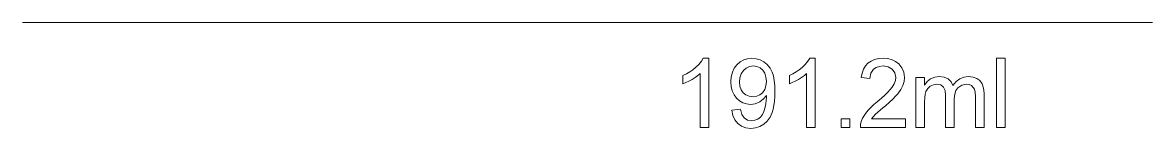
# Model space of a CAD drawing. Extents: x 5 to 286, y 5 to 409.
# Drawn here: x 73.2 to 130.5, y 71.5 to 76.9 of the extents above; entities that cross this region are included whole.
import ezdxf

# ---------------------------------------------------------------- set-up
doc = ezdxf.new("R2010")
doc.units = 0
doc.layers.add('TEXT', color=2, linetype='Continuous')

msp = doc.modelspace()

# ---------------------------------------------------------------- linework, layer by layer
at = {"layer": 'TEXT', "lineweight": 18}
msp.add_line((73.17, 76.899), (130.453, 76.899), dxfattribs=at)
at = {"layer": 'TEXT', "lineweight": 13}
for points in [[(107.964, 71.59), (107.527, 71.59), (107.527, 74.318), (107.41, 74.22), (107.272, 74.121), (107.112, 74.023), (106.947, 73.933), (106.794, 73.859), (106.652, 73.802), (106.652, 74.215), (106.829, 74.304), (106.996, 74.402), (107.15, 74.509), (107.294, 74.624), (107.459, 74.783), (107.589, 74.938), (107.682, 75.09), (107.964, 75.09)], [(109.131, 72.465), (109.568, 72.514), (109.64, 72.249), (109.757, 72.069), (109.916, 71.965), (110.114, 71.931), (110.293, 71.952), (110.454, 72.015), (110.587, 72.113), (110.684, 72.239), (110.757, 72.405), (110.822, 72.622), (110.856, 72.786), (110.876, 72.955), (110.883, 73.13), (110.881, 73.215), (110.734, 73.031), (110.542, 72.884), (110.319, 72.789), (110.078, 72.757), (109.877, 72.777), (109.692, 72.836), (109.524, 72.935), (109.371, 73.073), (109.245, 73.244), (109.155, 73.439), (109.1, 73.66), (109.082, 73.906), (109.101, 74.16), (109.158, 74.387), (109.254, 74.589), (109.387, 74.765), (109.549, 74.907), (109.731, 75.009), (109.932, 75.07), (110.152, 75.09), (110.367, 75.07), (110.569, 75.009), (110.758, 74.908), (110.927, 74.769), (111.066, 74.595), (111.176, 74.387), (111.238, 74.2), (111.283, 73.974), (111.309, 73.711), (111.318, 73.41), (111.313, 73.154), (111.296, 72.92), (111.267, 72.708), (111.227, 72.518), (111.176, 72.349), (111.066, 72.107), (110.924, 71.906), (110.752, 71.748), (110.554, 71.634), (110.334, 71.565), (110.092, 71.542), (109.841, 71.569), (109.623, 71.65), (109.437, 71.784), (109.29, 71.968), (109.188, 72.195)], [(113.36, 71.59), (112.923, 71.59), (112.923, 74.318), (112.806, 74.22), (112.668, 74.121), (112.508, 74.023), (112.343, 73.933), (112.19, 73.859), (112.048, 73.802), (112.048, 74.215), (112.225, 74.304), (112.391, 74.402), (112.546, 74.509), (112.689, 74.624), (112.855, 74.783), (112.984, 74.938), (113.078, 75.09), (113.36, 75.09)], [(117.929, 72.028), (117.929, 71.59), (115.645, 71.59), (115.654, 71.746), (115.693, 71.897), (115.76, 72.057), (115.849, 72.214), (115.961, 72.367), (116.064, 72.485), (116.189, 72.611), (116.337, 72.743), (116.506, 72.883), (116.715, 73.066), (116.895, 73.231), (117.044, 73.378), (117.164, 73.508), (117.255, 73.621), (117.359, 73.793), (117.422, 73.961), (117.443, 74.125), (117.399, 74.349), (117.265, 74.535), (117.059, 74.66), (116.8, 74.702), (116.611, 74.683), (116.45, 74.627), (116.315, 74.534), (116.178, 74.334), (116.131, 74.07), (115.693, 74.118), (115.731, 74.341), (115.8, 74.536), (115.899, 74.703), (116.029, 74.842), (116.186, 74.951), (116.369, 75.028), (116.577, 75.075), (116.809, 75.09), (117.044, 75.073), (117.253, 75.021), (117.436, 74.934), (117.593, 74.812), (117.753, 74.612), (117.849, 74.383), (117.881, 74.124), (117.861, 73.916), (117.803, 73.713), (117.699, 73.506), (117.543, 73.288), (117.436, 73.167), (117.295, 73.025), (117.122, 72.864), (116.916, 72.683), (116.691, 72.495), (116.523, 72.352), (116.414, 72.255), (116.304, 72.142), (116.215, 72.028)], [(122.548, 71.59), (122.548, 75.09), (122.985, 75.09), (122.985, 71.59)], [(110.881, 73.915), (110.861, 74.14), (110.8, 74.331), (110.699, 74.489), (110.565, 74.607), (110.405, 74.678), (110.22, 74.702), (110.028, 74.676), (109.86, 74.6), (109.717, 74.473), (109.607, 74.306), (109.542, 74.108), (109.52, 73.881), (109.54, 73.676), (109.603, 73.5), (109.706, 73.35), (109.845, 73.237), (110.012, 73.169), (110.209, 73.146), (110.393, 73.169), (110.554, 73.237), (110.692, 73.35), (110.797, 73.503), (110.86, 73.692)], [(118.464, 71.59), (118.464, 74.118), (118.902, 74.118), (118.902, 73.738), (119.036, 73.912), (119.209, 74.049), (119.415, 74.137), (119.646, 74.167), (119.895, 74.137), (120.094, 74.046), (120.243, 73.901), (120.34, 73.707), (120.503, 73.908), (120.688, 74.052), (120.897, 74.138), (121.128, 74.167), (121.362, 74.144), (121.556, 74.075), (121.712, 73.959), (121.825, 73.796), (121.893, 73.583), (121.916, 73.32), (121.916, 71.59), (121.478, 71.59), (121.478, 73.164), (121.468, 73.382), (121.436, 73.53), (121.285, 73.71), (121.166, 73.761), (121.028, 73.778), (120.784, 73.734), (120.585, 73.603), (120.487, 73.463), (120.428, 73.276), (120.409, 73.042), (120.409, 71.59), (119.971, 71.59), (119.971, 73.214), (119.945, 73.46), (119.867, 73.637), (119.729, 73.743), (119.525, 73.778), (119.352, 73.754), (119.192, 73.684), (119.06, 73.568), (118.97, 73.408), (118.932, 73.27), (118.909, 73.096), (118.902, 72.886), (118.902, 71.59)], [(114.673, 71.59), (114.673, 72.028), (115.11, 72.028), (115.11, 71.59)]]:
    msp.add_lwpolyline(points, close=True, dxfattribs=at)

doc.saveas('drawing.dxf')
